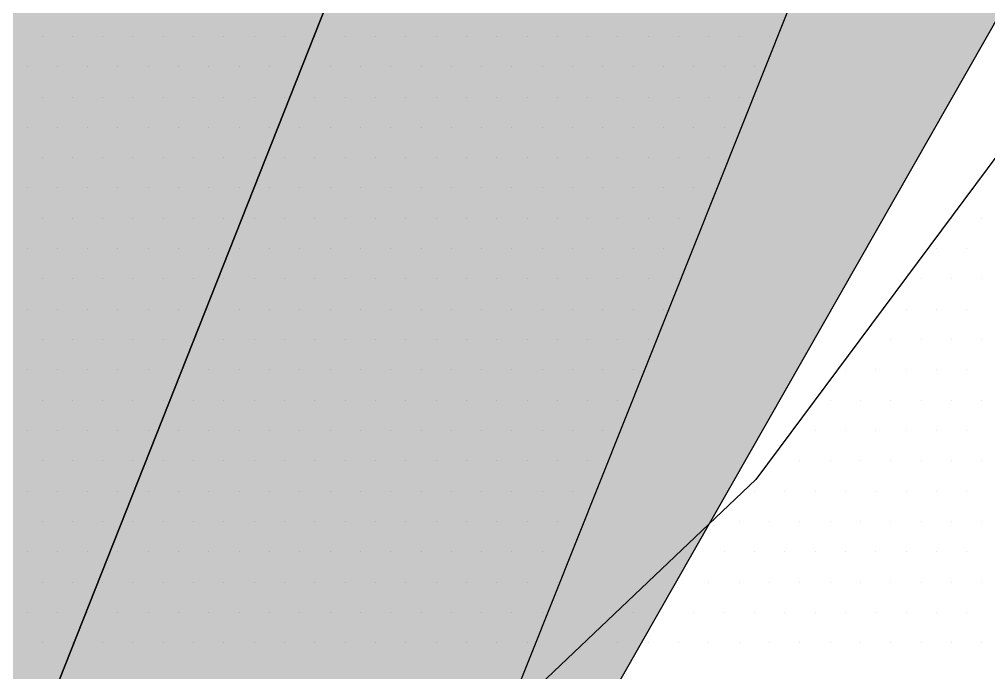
# Paper-space layout 'TOP_A1_00200_01-01-2017_MODELE' of a CAD drawing. Header units: millimetres. Extents: x -52 to 293, y -3 to 294.
# Drawn here: x -19.576 to -16.643, y 51.535 to 53.511 of the extents above; entities that cross this region are included whole.
import ezdxf

# ---------------------------------------------------------------- set-up
doc = ezdxf.new("R2010")
doc.units = ezdxf.units.MM
doc.header["$LTSCALE"] = 2
doc.linetypes.add('CACHEX2', pattern=[0.75, 0.5, -0.25])
for name, color, linetype in [('CALQUE_7', 4, 'Continuous'), ('CARTOUCHE', 7, 'Continuous'), ('rosace', 7, 'Continuous')]:
    doc.layers.add(name, color=color, linetype=linetype)

# ---------------------------------------------------------------- blocks, each defined once
blk = doc.blocks.new('A$C715108E3')
at = {"layer": 'CALQUE_7', "color": 131}
for p, q in [((-10.754, -16.5424), (-10.754, -16.5424)), ((-10.6619, -16.5424), (-10.6619, -16.5424)), ((-10.5703, -16.5424), (-10.5703, -16.5424)), ((-10.479, -16.5424), (-10.479, -16.5424)), ((-10.3868, -16.5424), (-10.3868, -16.5424)), ((-10.295, -16.5424), (-10.295, -16.5424)), ((-10.2037, -16.5424), (-10.2037, -16.5424)), ((-10.1117, -16.5424), (-10.1117, -16.5424)), ((-10.0199, -16.5424), (-10.0199, -16.5424)), ((-9.9286, -16.5424), (-9.9286, -16.5424)), ((-9.8369, -16.5424), (-9.8369, -16.5424)), ((-9.7449, -16.5424), (-9.7449, -16.5424)), ((-9.6537, -16.5424), (-9.6537, -16.5424)), ((-9.5616, -16.5424), (-9.5616, -16.5424)), ((-9.4696, -16.5424), (-9.4696, -16.5424)), ((-9.3778, -16.5424), (-9.3778, -16.5424)), ((-9.2863, -16.5424), (-9.2863, -16.5424)), ((-9.1945, -16.5424), (-9.1945, -16.5424)), ((-9.1027, -16.5424), (-9.1027, -16.5424)), ((-9.0112, -16.5424), (-9.0112, -16.5424)), ((-8.9194, -16.5424), (-8.9194, -16.5424)), ((-8.8273, -16.5424), (-8.8273, -16.5424)), ((-8.7361, -16.5424), (-8.7361, -16.5424)), ((-8.6442, -16.5424), (-8.6442, -16.5424)), ((-8.552, -16.5424), (-8.552, -16.5424)), ((-10.7995, -16.6339), (-10.7995, -16.6339)), ((-10.7084, -16.6339), (-10.7084, -16.6339)), ((-10.6166, -16.6339), (-10.6166, -16.6339)), ((-10.5248, -16.6339), (-10.5248, -16.6339)), ((-10.4327, -16.6339), (-10.4327, -16.6339)), ((-10.3415, -16.6339), (-10.3415, -16.6339)), ((-10.2496, -16.6339), (-10.2496, -16.6339)), ((-10.1578, -16.6339), (-10.1578, -16.6339)), ((-10.0662, -16.6339), (-10.0662, -16.6339)), ((-9.9741, -16.6339), (-9.9741, -16.6339)), ((-9.8823, -16.6339), (-9.8823, -16.6339)), ((-9.7912, -16.6339), (-9.7912, -16.6339)), ((-9.699, -16.6339), (-9.699, -16.6339)), ((-9.6072, -16.6339), (-9.6072, -16.6339)), ((-9.5159, -16.6339), (-9.5159, -16.6339)), ((-9.4239, -16.6339), (-9.4239, -16.6339)), ((-9.3321, -16.6339), (-9.3321, -16.6339)), ((-9.2402, -16.6339), (-9.2402, -16.6339)), ((-9.1488, -16.6339), (-9.1488, -16.6339)), ((-9.0569, -16.6339), (-9.0569, -16.6339)), ((-8.9651, -16.6339), (-8.9651, -16.6339)), ((-8.8736, -16.6339), (-8.8736, -16.6339)), ((-8.7818, -16.6339), (-8.7818, -16.6339)), ((-8.69, -16.6339), (-8.69, -16.6339)), ((-8.5985, -16.6339), (-8.5985, -16.6339)), ((-10.754, -16.7251), (-10.754, -16.7251)), ((-10.6619, -16.7251), (-10.6619, -16.7251)), ((-10.5703, -16.7251), (-10.5703, -16.7251)), ((-10.479, -16.7251), (-10.479, -16.7251)), ((-10.3868, -16.7251), (-10.3868, -16.7251)), ((-10.295, -16.7251), (-10.295, -16.7251)), ((-10.2037, -16.7251), (-10.2037, -16.7251)), ((-10.1117, -16.7251), (-10.1117, -16.7251)), ((-10.0199, -16.7251), (-10.0199, -16.7251)), ((-9.9286, -16.7251), (-9.9286, -16.7251)), ((-9.8369, -16.7251), (-9.8369, -16.7251)), ((-9.7449, -16.7251), (-9.7449, -16.7251)), ((-9.6537, -16.7251), (-9.6537, -16.7251)), ((-9.5616, -16.7251), (-9.5616, -16.7251)), ((-9.4696, -16.7251), (-9.4696, -16.7251)), ((-9.3778, -16.7251), (-9.3778, -16.7251)), ((-9.2863, -16.7251), (-9.2863, -16.7251)), ((-9.1945, -16.7251), (-9.1945, -16.7251)), ((-9.1027, -16.7251), (-9.1027, -16.7251)), ((-9.0112, -16.7251), (-9.0112, -16.7251)), ((-8.9194, -16.7251), (-8.9194, -16.7251)), ((-8.8273, -16.7251), (-8.8273, -16.7251)), ((-8.7361, -16.7251), (-8.7361, -16.7251)), ((-8.6442, -16.7251), (-8.6442, -16.7251)), ((-10.7995, -16.8175), (-10.7995, -16.8175)), ((-10.7084, -16.8175), (-10.7084, -16.8175)), ((-10.6166, -16.8175), (-10.6166, -16.8175)), ((-10.5248, -16.8175), (-10.5248, -16.8175)), ((-10.4327, -16.8175), (-10.4327, -16.8175)), ((-10.3415, -16.8175), (-10.3415, -16.8175)), ((-10.2496, -16.8175), (-10.2496, -16.8175)), ((-10.1578, -16.8175), (-10.1578, -16.8175)), ((-10.0662, -16.8175), (-10.0662, -16.8175)), ((-9.9741, -16.8175), (-9.9741, -16.8175)), ((-9.8823, -16.8175), (-9.8823, -16.8175)), ((-9.7912, -16.8175), (-9.7912, -16.8175)), ((-9.699, -16.8175), (-9.699, -16.8175)), ((-9.6072, -16.8175), (-9.6072, -16.8175)), ((-9.5159, -16.8175), (-9.5159, -16.8175)), ((-9.4239, -16.8175), (-9.4239, -16.8175)), ((-9.3321, -16.8175), (-9.3321, -16.8175)), ((-9.2402, -16.8175), (-9.2402, -16.8175)), ((-9.1488, -16.8175), (-9.1488, -16.8175)), ((-9.0569, -16.8175), (-9.0569, -16.8175)), ((-8.9651, -16.8175), (-8.9651, -16.8175)), ((-8.8736, -16.8175), (-8.8736, -16.8175)), ((-8.7818, -16.8175), (-8.7818, -16.8175)), ((-8.69, -16.8175), (-8.69, -16.8175)), ((-10.754, -16.909), (-10.754, -16.909)), ((-10.6619, -16.909), (-10.6619, -16.909)), ((-10.5703, -16.909), (-10.5703, -16.909)), ((-10.479, -16.909), (-10.479, -16.909)), ((-10.3868, -16.909), (-10.3868, -16.909)), ((-10.295, -16.909), (-10.295, -16.909)), ((-10.2037, -16.909), (-10.2037, -16.909)), ((-10.1117, -16.909), (-10.1117, -16.909)), ((-10.0199, -16.909), (-10.0199, -16.909)), ((-9.9286, -16.909), (-9.9286, -16.909)), ((-9.8369, -16.909), (-9.8369, -16.909)), ((-9.7449, -16.909), (-9.7449, -16.909)), ((-9.6537, -16.909), (-9.6537, -16.909)), ((-9.5616, -16.909), (-9.5616, -16.909)), ((-9.4696, -16.909), (-9.4696, -16.909)), ((-9.3778, -16.909), (-9.3778, -16.909)), ((-9.2863, -16.909), (-9.2863, -16.909)), ((-9.1945, -16.909), (-9.1945, -16.909)), ((-9.1027, -16.909), (-9.1027, -16.909)), ((-9.0112, -16.909), (-9.0112, -16.909)), ((-8.9194, -16.909), (-8.9194, -16.909)), ((-8.8273, -16.909), (-8.8273, -16.909)), ((-8.7361, -16.909), (-8.7361, -16.909)), ((-10.7995, -17.0003), (-10.7995, -17.0003)), ((-10.7084, -17.0003), (-10.7084, -17.0003)), ((-10.6166, -17.0003), (-10.6166, -17.0003)), ((-10.5248, -17.0003), (-10.5248, -17.0003)), ((-10.4327, -17.0003), (-10.4327, -17.0003)), ((-10.3415, -17.0003), (-10.3415, -17.0003)), ((-10.2496, -17.0003), (-10.2496, -17.0003)), ((-10.1578, -17.0003), (-10.1578, -17.0003)), ((-10.0662, -17.0003), (-10.0662, -17.0003)), ((-9.9741, -17.0003), (-9.9741, -17.0003)), ((-9.8823, -17.0003), (-9.8823, -17.0003)), ((-9.7912, -17.0003), (-9.7912, -17.0003)), ((-9.699, -17.0003), (-9.699, -17.0003)), ((-9.6072, -17.0003), (-9.6072, -17.0003)), ((-9.5159, -17.0003), (-9.5159, -17.0003)), ((-9.4239, -17.0003), (-9.4239, -17.0003)), ((-9.3321, -17.0003), (-9.3321, -17.0003)), ((-9.2402, -17.0003), (-9.2402, -17.0003)), ((-9.1488, -17.0003), (-9.1488, -17.0003)), ((-9.0569, -17.0003), (-9.0569, -17.0003)), ((-8.9651, -17.0003), (-8.9651, -17.0003)), ((-8.8736, -17.0003), (-8.8736, -17.0003)), ((-8.7818, -17.0003), (-8.7818, -17.0003)), ((-7.9373, -17.0003), (-7.9373, -17.0003)), ((-10.754, -17.0928), (-10.754, -17.0928)), ((-10.6619, -17.0928), (-10.6619, -17.0928)), ((-10.5703, -17.0928), (-10.5703, -17.0928)), ((-10.479, -17.0928), (-10.479, -17.0928)), ((-10.3868, -17.0928), (-10.3868, -17.0928)), ((-10.295, -17.0928), (-10.295, -17.0928)), ((-10.2037, -17.0928), (-10.2037, -17.0928)), ((-10.1117, -17.0928), (-10.1117, -17.0928)), ((-10.0199, -17.0928), (-10.0199, -17.0928)), ((-9.9286, -17.0928), (-9.9286, -17.0928)), ((-9.8369, -17.0928), (-9.8369, -17.0928)), ((-9.7449, -17.0928), (-9.7449, -17.0928)), ((-9.6537, -17.0928), (-9.6537, -17.0928)), ((-9.5616, -17.0928), (-9.5616, -17.0928)), ((-9.4696, -17.0928), (-9.4696, -17.0928)), ((-9.3778, -17.0928), (-9.3778, -17.0928)), ((-9.2863, -17.0928), (-9.2863, -17.0928)), ((-9.1945, -17.0928), (-9.1945, -17.0928)), ((-9.1027, -17.0928), (-9.1027, -17.0928)), ((-9.0112, -17.0928), (-9.0112, -17.0928)), ((-8.9194, -17.0928), (-8.9194, -17.0928)), ((-8.8273, -17.0928), (-8.8273, -17.0928)), ((-8.0059, -17.0928), (-8.0059, -17.0928)), ((-8.002, -17.0928), (-8.002, -17.0928)), ((-7.91, -17.0928), (-7.91, -17.0928)), ((-10.7995, -17.1843), (-10.7995, -17.1843)), ((-10.7084, -17.1843), (-10.7084, -17.1843)), ((-10.6166, -17.1843), (-10.6166, -17.1843)), ((-10.5248, -17.1843), (-10.5248, -17.1843)), ((-10.4327, -17.1843), (-10.4327, -17.1843)), ((-10.3415, -17.1843), (-10.3415, -17.1843)), ((-10.2496, -17.1843), (-10.2496, -17.1843)), ((-10.1578, -17.1843), (-10.1578, -17.1843)), ((-10.0662, -17.1843), (-10.0662, -17.1843)), ((-9.9741, -17.1843), (-9.9741, -17.1843)), ((-9.8823, -17.1843), (-9.8823, -17.1843)), ((-9.7912, -17.1843), (-9.7912, -17.1843)), ((-9.699, -17.1843), (-9.699, -17.1843)), ((-9.6072, -17.1843), (-9.6072, -17.1843)), ((-9.5159, -17.1843), (-9.5159, -17.1843)), ((-9.4239, -17.1843), (-9.4239, -17.1843)), ((-9.3321, -17.1843), (-9.3321, -17.1843)), ((-9.2402, -17.1843), (-9.2402, -17.1843)), ((-9.1488, -17.1843), (-9.1488, -17.1843)), ((-9.0569, -17.1843), (-9.0569, -17.1843)), ((-8.9651, -17.1843), (-8.9651, -17.1843)), ((-8.8736, -17.1843), (-8.8736, -17.1843)), ((-8.0743, -17.1843), (-8.0743, -17.1843)), ((-8.0475, -17.1843), (-8.0475, -17.1843)), ((-7.9563, -17.1843), (-7.9563, -17.1843)), ((-10.754, -17.2756), (-10.754, -17.2756)), ((-10.6619, -17.2756), (-10.6619, -17.2756)), ((-10.5703, -17.2756), (-10.5703, -17.2756)), ((-10.479, -17.2756), (-10.479, -17.2756)), ((-10.3868, -17.2756), (-10.3868, -17.2756)), ((-10.295, -17.2756), (-10.295, -17.2756)), ((-10.2037, -17.2756), (-10.2037, -17.2756)), ((-10.1117, -17.2756), (-10.1117, -17.2756)), ((-10.0199, -17.2756), (-10.0199, -17.2756)), ((-9.9286, -17.2756), (-9.9286, -17.2756)), ((-9.8369, -17.2756), (-9.8369, -17.2756)), ((-9.7449, -17.2756), (-9.7449, -17.2756)), ((-9.6537, -17.2756), (-9.6537, -17.2756)), ((-9.5616, -17.2756), (-9.5616, -17.2756)), ((-9.4696, -17.2756), (-9.4696, -17.2756)), ((-9.3778, -17.2756), (-9.3778, -17.2756)), ((-9.2863, -17.2756), (-9.2863, -17.2756)), ((-9.1945, -17.2756), (-9.1945, -17.2756)), ((-9.1027, -17.2756), (-9.1027, -17.2756)), ((-9.0112, -17.2756), (-9.0112, -17.2756)), ((-8.9194, -17.2756), (-8.9194, -17.2756)), ((-8.8273, -17.2756), (-8.8273, -17.2756)), ((-8.1424, -17.2756), (-8.1424, -17.2756)), ((-8.094, -17.2756), (-8.094, -17.2756)), ((-8.002, -17.2756), (-8.002, -17.2756)), ((-7.91, -17.2756), (-7.91, -17.2756)), ((-10.7995, -17.368), (-10.7995, -17.368)), ((-10.7084, -17.368), (-10.7084, -17.368)), ((-10.6166, -17.368), (-10.6166, -17.368)), ((-10.5248, -17.368), (-10.5248, -17.368)), ((-10.4327, -17.368), (-10.4327, -17.368)), ((-10.3415, -17.368), (-10.3415, -17.368)), ((-10.2496, -17.368), (-10.2496, -17.368)), ((-10.1578, -17.368), (-10.1578, -17.368)), ((-10.0662, -17.368), (-10.0662, -17.368)), ((-9.9741, -17.368), (-9.9741, -17.368)), ((-9.8823, -17.368), (-9.8823, -17.368)), ((-9.7912, -17.368), (-9.7912, -17.368)), ((-9.699, -17.368), (-9.699, -17.368)), ((-9.6072, -17.368), (-9.6072, -17.368)), ((-9.5159, -17.368), (-9.5159, -17.368)), ((-9.4239, -17.368), (-9.4239, -17.368)), ((-9.3321, -17.368), (-9.3321, -17.368)), ((-9.2402, -17.368), (-9.2402, -17.368)), ((-9.1488, -17.368), (-9.1488, -17.368)), ((-9.0569, -17.368), (-9.0569, -17.368)), ((-8.9651, -17.368), (-8.9651, -17.368)), ((-8.8736, -17.368), (-8.8736, -17.368)), ((-8.2108, -17.368), (-8.2108, -17.368)), ((-8.1394, -17.368), (-8.1394, -17.368)), ((-8.0475, -17.368), (-8.0475, -17.368)), ((-7.9563, -17.368), (-7.9563, -17.368)), ((-10.754, -17.4592), (-10.754, -17.4592)), ((-10.6619, -17.4592), (-10.6619, -17.4592)), ((-10.5703, -17.4592), (-10.5703, -17.4592)), ((-10.479, -17.4592), (-10.479, -17.4592)), ((-10.3868, -17.4592), (-10.3868, -17.4592)), ((-10.295, -17.4592), (-10.295, -17.4592)), ((-10.2037, -17.4592), (-10.2037, -17.4592)), ((-10.1117, -17.4592), (-10.1117, -17.4592)), ((-10.0199, -17.4592), (-10.0199, -17.4592)), ((-9.9286, -17.4592), (-9.9286, -17.4592)), ((-9.8369, -17.4592), (-9.8369, -17.4592)), ((-9.7449, -17.4592), (-9.7449, -17.4592)), ((-9.6537, -17.4592), (-9.6537, -17.4592)), ((-9.5616, -17.4592), (-9.5616, -17.4592)), ((-9.4696, -17.4592), (-9.4696, -17.4592)), ((-9.3778, -17.4592), (-9.3778, -17.4592)), ((-9.2863, -17.4592), (-9.2863, -17.4592)), ((-9.1945, -17.4592), (-9.1945, -17.4592)), ((-9.1027, -17.4592), (-9.1027, -17.4592)), ((-9.0112, -17.4592), (-9.0112, -17.4592)), ((-8.9194, -17.4592), (-8.9194, -17.4592)), ((-8.2788, -17.4592), (-8.2788, -17.4592)), ((-8.2771, -17.4592), (-8.2771, -17.4592)), ((-8.1851, -17.4592), (-8.1851, -17.4592)), ((-8.094, -17.4592), (-8.094, -17.4592)), ((-8.002, -17.4592), (-8.002, -17.4592)), ((-7.91, -17.4592), (-7.91, -17.4592)), ((-10.7995, -17.5507), (-10.7995, -17.5507)), ((-10.7084, -17.5507), (-10.7084, -17.5507)), ((-10.6166, -17.5507), (-10.6166, -17.5507)), ((-10.5248, -17.5507), (-10.5248, -17.5507)), ((-10.4327, -17.5507), (-10.4327, -17.5507)), ((-10.3415, -17.5507), (-10.3415, -17.5507)), ((-10.2496, -17.5507), (-10.2496, -17.5507)), ((-10.1578, -17.5507), (-10.1578, -17.5507)), ((-10.0662, -17.5507), (-10.0662, -17.5507)), ((-9.9741, -17.5507), (-9.9741, -17.5507)), ((-9.8823, -17.5507), (-9.8823, -17.5507)), ((-9.7912, -17.5507), (-9.7912, -17.5507)), ((-9.699, -17.5507), (-9.699, -17.5507)), ((-9.6072, -17.5507), (-9.6072, -17.5507)), ((-9.5159, -17.5507), (-9.5159, -17.5507)), ((-9.4239, -17.5507), (-9.4239, -17.5507)), ((-9.3321, -17.5507), (-9.3321, -17.5507)), ((-9.2402, -17.5507), (-9.2402, -17.5507)), ((-9.1488, -17.5507), (-9.1488, -17.5507)), ((-9.0569, -17.5507), (-9.0569, -17.5507)), ((-8.9651, -17.5507), (-8.9651, -17.5507)), ((-8.3472, -17.5507), (-8.3472, -17.5507)), ((-8.3228, -17.5507), (-8.3228, -17.5507)), ((-8.2316, -17.5507), (-8.2316, -17.5507)), ((-8.1394, -17.5507), (-8.1394, -17.5507)), ((-8.0475, -17.5507), (-8.0475, -17.5507)), ((-7.9563, -17.5507), (-7.9563, -17.5507)), ((-10.754, -17.6431), (-10.754, -17.6431)), ((-10.6619, -17.6431), (-10.6619, -17.6431)), ((-10.5703, -17.6431), (-10.5703, -17.6431)), ((-10.479, -17.6431), (-10.479, -17.6431)), ((-10.3868, -17.6431), (-10.3868, -17.6431)), ((-10.295, -17.6431), (-10.295, -17.6431)), ((-10.2037, -17.6431), (-10.2037, -17.6431)), ((-10.1117, -17.6431), (-10.1117, -17.6431)), ((-10.0199, -17.6431), (-10.0199, -17.6431)), ((-9.9286, -17.6431), (-9.9286, -17.6431)), ((-9.8369, -17.6431), (-9.8369, -17.6431)), ((-9.7449, -17.6431), (-9.7449, -17.6431)), ((-9.6537, -17.6431), (-9.6537, -17.6431)), ((-9.5616, -17.6431), (-9.5616, -17.6431)), ((-9.4696, -17.6431), (-9.4696, -17.6431)), ((-9.3778, -17.6431), (-9.3778, -17.6431)), ((-9.2863, -17.6431), (-9.2863, -17.6431)), ((-9.1945, -17.6431), (-9.1945, -17.6431)), ((-9.1027, -17.6431), (-9.1027, -17.6431)), ((-9.0112, -17.6431), (-9.0112, -17.6431)), ((-8.4156, -17.6431), (-8.4156, -17.6431)), ((-8.3691, -17.6431), (-8.3691, -17.6431)), ((-8.2771, -17.6431), (-8.2771, -17.6431)), ((-8.1851, -17.6431), (-8.1851, -17.6431)), ((-8.094, -17.6431), (-8.094, -17.6431)), ((-8.002, -17.6431), (-8.002, -17.6431)), ((-7.91, -17.6431), (-7.91, -17.6431)), ((-10.7995, -17.7343), (-10.7995, -17.7343)), ((-10.7084, -17.7343), (-10.7084, -17.7343)), ((-10.6166, -17.7343), (-10.6166, -17.7343)), ((-10.5248, -17.7343), (-10.5248, -17.7343)), ((-10.4327, -17.7343), (-10.4327, -17.7343)), ((-10.3415, -17.7343), (-10.3415, -17.7343)), ((-10.2496, -17.7343), (-10.2496, -17.7343)), ((-10.1578, -17.7343), (-10.1578, -17.7343)), ((-10.0662, -17.7343), (-10.0662, -17.7343)), ((-9.9741, -17.7343), (-9.9741, -17.7343)), ((-9.8823, -17.7343), (-9.8823, -17.7343)), ((-9.7912, -17.7343), (-9.7912, -17.7343)), ((-9.699, -17.7343), (-9.699, -17.7343)), ((-9.6072, -17.7343), (-9.6072, -17.7343)), ((-9.5159, -17.7343), (-9.5159, -17.7343)), ((-9.4239, -17.7343), (-9.4239, -17.7343)), ((-9.3321, -17.7343), (-9.3321, -17.7343)), ((-9.2402, -17.7343), (-9.2402, -17.7343)), ((-9.1488, -17.7343), (-9.1488, -17.7343)), ((-9.0569, -17.7343), (-9.0569, -17.7343)), ((-8.4838, -17.7343), (-8.4838, -17.7343)), ((-8.4149, -17.7343), (-8.4149, -17.7343)), ((-8.3228, -17.7343), (-8.3228, -17.7343)), ((-8.2316, -17.7343), (-8.2316, -17.7343)), ((-8.1394, -17.7343), (-8.1394, -17.7343)), ((-8.0475, -17.7343), (-8.0475, -17.7343)), ((-7.9563, -17.7343), (-7.9563, -17.7343)), ((-10.754, -17.8258), (-10.754, -17.8258)), ((-10.6619, -17.8258), (-10.6619, -17.8258)), ((-10.5703, -17.8258), (-10.5703, -17.8258)), ((-10.479, -17.8258), (-10.479, -17.8258)), ((-10.3868, -17.8258), (-10.3868, -17.8258)), ((-10.295, -17.8258), (-10.295, -17.8258)), ((-10.2037, -17.8258), (-10.2037, -17.8258)), ((-10.1117, -17.8258), (-10.1117, -17.8258)), ((-10.0199, -17.8258), (-10.0199, -17.8258)), ((-9.9286, -17.8258), (-9.9286, -17.8258)), ((-9.8369, -17.8258), (-9.8369, -17.8258)), ((-9.7449, -17.8258), (-9.7449, -17.8258)), ((-9.6537, -17.8258), (-9.6537, -17.8258)), ((-9.5616, -17.8258), (-9.5616, -17.8258)), ((-9.4696, -17.8258), (-9.4696, -17.8258)), ((-9.3778, -17.8258), (-9.3778, -17.8258)), ((-9.2863, -17.8258), (-9.2863, -17.8258)), ((-9.1945, -17.8258), (-9.1945, -17.8258)), ((-9.1027, -17.8258), (-9.1027, -17.8258)), ((-8.552, -17.8258), (-8.552, -17.8258)), ((-8.461, -17.8258), (-8.461, -17.8258)), ((-8.3691, -17.8258), (-8.3691, -17.8258)), ((-8.2771, -17.8258), (-8.2771, -17.8258)), ((-8.1851, -17.8258), (-8.1851, -17.8258)), ((-8.094, -17.8258), (-8.094, -17.8258)), ((-8.002, -17.8258), (-8.002, -17.8258)), ((-7.91, -17.8258), (-7.91, -17.8258)), ((-10.7995, -17.9182), (-10.7995, -17.9182)), ((-10.7084, -17.9182), (-10.7084, -17.9182)), ((-10.6166, -17.9182), (-10.6166, -17.9182)), ((-10.5248, -17.9182), (-10.5248, -17.9182)), ((-10.4327, -17.9182), (-10.4327, -17.9182)), ((-10.3415, -17.9182), (-10.3415, -17.9182)), ((-10.2496, -17.9182), (-10.2496, -17.9182)), ((-10.1578, -17.9182), (-10.1578, -17.9182)), ((-10.0662, -17.9182), (-10.0662, -17.9182)), ((-9.9741, -17.9182), (-9.9741, -17.9182)), ((-9.8823, -17.9182), (-9.8823, -17.9182)), ((-9.7912, -17.9182), (-9.7912, -17.9182)), ((-9.699, -17.9182), (-9.699, -17.9182)), ((-9.6072, -17.9182), (-9.6072, -17.9182)), ((-9.5159, -17.9182), (-9.5159, -17.9182)), ((-9.4239, -17.9182), (-9.4239, -17.9182)), ((-9.3321, -17.9182), (-9.3321, -17.9182)), ((-9.2402, -17.9182), (-9.2402, -17.9182)), ((-9.1488, -17.9182), (-9.1488, -17.9182)), ((-8.6315, -17.9182), (-8.6315, -17.9182)), ((-8.5985, -17.9182), (-8.5985, -17.9182)), ((-8.5067, -17.9182), (-8.5067, -17.9182)), ((-8.4149, -17.9182), (-8.4149, -17.9182)), ((-8.3228, -17.9182), (-8.3228, -17.9182)), ((-8.2316, -17.9182), (-8.2316, -17.9182)), ((-8.1394, -17.9182), (-8.1394, -17.9182)), ((-8.0475, -17.9182), (-8.0475, -17.9182)), ((-7.9563, -17.9182), (-7.9563, -17.9182)), ((-10.754, -18.0097), (-10.754, -18.0097)), ((-10.6619, -18.0097), (-10.6619, -18.0097)), ((-10.5703, -18.0097), (-10.5703, -18.0097)), ((-10.479, -18.0097), (-10.479, -18.0097)), ((-10.3868, -18.0097), (-10.3868, -18.0097)), ((-10.295, -18.0097), (-10.295, -18.0097)), ((-10.2037, -18.0097), (-10.2037, -18.0097)), ((-10.1117, -18.0097), (-10.1117, -18.0097)), ((-10.0199, -18.0097), (-10.0199, -18.0097)), ((-9.9286, -18.0097), (-9.9286, -18.0097)), ((-9.8369, -18.0097), (-9.8369, -18.0097)), ((-9.7449, -18.0097), (-9.7449, -18.0097)), ((-9.6537, -18.0097), (-9.6537, -18.0097)), ((-9.5616, -18.0097), (-9.5616, -18.0097)), ((-9.4696, -18.0097), (-9.4696, -18.0097)), ((-9.3778, -18.0097), (-9.3778, -18.0097)), ((-9.2863, -18.0097), (-9.2863, -18.0097)), ((-9.1945, -18.0097), (-9.1945, -18.0097)), ((-8.7278, -18.0097), (-8.7278, -18.0097)), ((-8.6442, -18.0097), (-8.6442, -18.0097)), ((-8.552, -18.0097), (-8.552, -18.0097)), ((-8.461, -18.0097), (-8.461, -18.0097)), ((-8.3691, -18.0097), (-8.3691, -18.0097)), ((-8.2771, -18.0097), (-8.2771, -18.0097)), ((-8.1851, -18.0097), (-8.1851, -18.0097)), ((-8.094, -18.0097), (-8.094, -18.0097)), ((-8.002, -18.0097), (-8.002, -18.0097)), ((-7.91, -18.0097), (-7.91, -18.0097)), ((-10.7995, -18.1009), (-10.7995, -18.1009)), ((-10.7084, -18.1009), (-10.7084, -18.1009)), ((-10.6166, -18.1009), (-10.6166, -18.1009)), ((-10.5248, -18.1009), (-10.5248, -18.1009)), ((-10.4327, -18.1009), (-10.4327, -18.1009)), ((-10.3415, -18.1009), (-10.3415, -18.1009)), ((-10.2496, -18.1009), (-10.2496, -18.1009)), ((-10.1578, -18.1009), (-10.1578, -18.1009)), ((-10.0662, -18.1009), (-10.0662, -18.1009)), ((-9.9741, -18.1009), (-9.9741, -18.1009)), ((-9.8823, -18.1009), (-9.8823, -18.1009)), ((-9.7912, -18.1009), (-9.7912, -18.1009)), ((-9.699, -18.1009), (-9.699, -18.1009)), ((-9.6072, -18.1009), (-9.6072, -18.1009)), ((-9.5159, -18.1009), (-9.5159, -18.1009)), ((-9.4239, -18.1009), (-9.4239, -18.1009)), ((-9.3321, -18.1009), (-9.3321, -18.1009)), ((-9.2402, -18.1009), (-9.2402, -18.1009)), ((-8.8245, -18.1009), (-8.8245, -18.1009)), ((-8.7818, -18.1009), (-8.7818, -18.1009)), ((-8.69, -18.1009), (-8.69, -18.1009)), ((-8.5985, -18.1009), (-8.5985, -18.1009)), ((-8.5067, -18.1009), (-8.5067, -18.1009)), ((-8.4149, -18.1009), (-8.4149, -18.1009)), ((-8.3228, -18.1009), (-8.3228, -18.1009)), ((-8.2316, -18.1009), (-8.2316, -18.1009)), ((-8.1394, -18.1009), (-8.1394, -18.1009)), ((-8.0475, -18.1009), (-8.0475, -18.1009)), ((-7.9563, -18.1009), (-7.9563, -18.1009)), ((-10.754, -18.1933), (-10.754, -18.1933)), ((-10.6619, -18.1933), (-10.6619, -18.1933)), ((-10.5703, -18.1933), (-10.5703, -18.1933)), ((-10.479, -18.1933), (-10.479, -18.1933)), ((-10.3868, -18.1933), (-10.3868, -18.1933)), ((-10.295, -18.1933), (-10.295, -18.1933)), ((-10.2037, -18.1933), (-10.2037, -18.1933)), ((-10.1117, -18.1933), (-10.1117, -18.1933)), ((-10.0199, -18.1933), (-10.0199, -18.1933)), ((-9.9286, -18.1933), (-9.9286, -18.1933)), ((-9.8369, -18.1933), (-9.8369, -18.1933)), ((-9.7449, -18.1933), (-9.7449, -18.1933)), ((-9.6537, -18.1933), (-9.6537, -18.1933)), ((-9.5616, -18.1933), (-9.5616, -18.1933)), ((-9.4696, -18.1933), (-9.4696, -18.1933)), ((-9.3778, -18.1933), (-9.3778, -18.1933)), ((-9.2863, -18.1933), (-9.2863, -18.1933)), ((-9.1945, -18.1933), (-9.1945, -18.1933)), ((-8.9216, -18.1933), (-8.9216, -18.1933)), ((-8.9194, -18.1933), (-8.9194, -18.1933)), ((-8.8273, -18.1933), (-8.8273, -18.1933)), ((-8.7361, -18.1933), (-8.7361, -18.1933)), ((-8.6442, -18.1933), (-8.6442, -18.1933)), ((-8.552, -18.1933), (-8.552, -18.1933)), ((-8.461, -18.1933), (-8.461, -18.1933)), ((-8.3691, -18.1933), (-8.3691, -18.1933)), ((-8.2771, -18.1933), (-8.2771, -18.1933)), ((-8.1851, -18.1933), (-8.1851, -18.1933)), ((-8.094, -18.1933), (-8.094, -18.1933)), ((-8.002, -18.1933), (-8.002, -18.1933)), ((-7.91, -18.1933), (-7.91, -18.1933)), ((-10.7995, -18.2848), (-10.7995, -18.2848)), ((-10.7084, -18.2848), (-10.7084, -18.2848)), ((-10.6166, -18.2848), (-10.6166, -18.2848)), ((-10.5248, -18.2848), (-10.5248, -18.2848)), ((-10.4327, -18.2848), (-10.4327, -18.2848)), ((-10.3415, -18.2848), (-10.3415, -18.2848)), ((-10.2496, -18.2848), (-10.2496, -18.2848)), ((-10.1578, -18.2848), (-10.1578, -18.2848)), ((-10.0662, -18.2848), (-10.0662, -18.2848)), ((-9.9741, -18.2848), (-9.9741, -18.2848)), ((-9.8823, -18.2848), (-9.8823, -18.2848)), ((-9.7912, -18.2848), (-9.7912, -18.2848)), ((-9.699, -18.2848), (-9.699, -18.2848)), ((-9.6072, -18.2848), (-9.6072, -18.2848)), ((-9.5159, -18.2848), (-9.5159, -18.2848)), ((-9.4239, -18.2848), (-9.4239, -18.2848)), ((-9.3321, -18.2848), (-9.3321, -18.2848)), ((-9.2402, -18.2848), (-9.2402, -18.2848)), ((-9.0178, -18.2848), (-9.0178, -18.2848)), ((-8.9651, -18.2848), (-8.9651, -18.2848)), ((-8.8736, -18.2848), (-8.8736, -18.2848)), ((-8.7818, -18.2848), (-8.7818, -18.2848)), ((-8.69, -18.2848), (-8.69, -18.2848)), ((-8.5985, -18.2848), (-8.5985, -18.2848)), ((-8.5067, -18.2848), (-8.5067, -18.2848)), ((-8.4149, -18.2848), (-8.4149, -18.2848)), ((-8.3228, -18.2848), (-8.3228, -18.2848)), ((-8.2316, -18.2848), (-8.2316, -18.2848)), ((-8.1394, -18.2848), (-8.1394, -18.2848)), ((-8.0475, -18.2848), (-8.0475, -18.2848)), ((-7.9563, -18.2848), (-7.9563, -18.2848)), ((-10.754, -18.3761), (-10.754, -18.3761)), ((-10.6619, -18.3761), (-10.6619, -18.3761)), ((-10.5703, -18.3761), (-10.5703, -18.3761)), ((-10.479, -18.3761), (-10.479, -18.3761)), ((-10.3868, -18.3761), (-10.3868, -18.3761)), ((-10.295, -18.3761), (-10.295, -18.3761)), ((-10.2037, -18.3761), (-10.2037, -18.3761)), ((-10.1117, -18.3761), (-10.1117, -18.3761)), ((-10.0199, -18.3761), (-10.0199, -18.3761)), ((-9.9286, -18.3761), (-9.9286, -18.3761)), ((-9.8369, -18.3761), (-9.8369, -18.3761)), ((-9.7449, -18.3761), (-9.7449, -18.3761)), ((-9.6537, -18.3761), (-9.6537, -18.3761)), ((-9.5616, -18.3761), (-9.5616, -18.3761)), ((-9.4696, -18.3761), (-9.4696, -18.3761)), ((-9.3778, -18.3761), (-9.3778, -18.3761)), ((-9.2863, -18.3761), (-9.2863, -18.3761)), ((-9.1147, -18.3761), (-9.1147, -18.3761)), ((-9.1027, -18.3761), (-9.1027, -18.3761)), ((-9.0112, -18.3761), (-9.0112, -18.3761)), ((-8.9194, -18.3761), (-8.9194, -18.3761)), ((-8.8273, -18.3761), (-8.8273, -18.3761)), ((-8.7361, -18.3761), (-8.7361, -18.3761)), ((-8.6442, -18.3761), (-8.6442, -18.3761)), ((-8.552, -18.3761), (-8.552, -18.3761)), ((-8.461, -18.3761), (-8.461, -18.3761)), ((-8.3691, -18.3761), (-8.3691, -18.3761)), ((-8.2771, -18.3761), (-8.2771, -18.3761)), ((-8.1851, -18.3761), (-8.1851, -18.3761)), ((-8.094, -18.3761), (-8.094, -18.3761)), ((-8.002, -18.3761), (-8.002, -18.3761)), ((-7.91, -18.3761), (-7.91, -18.3761))]:
    blk.add_line(p, q, dxfattribs=at)
blk.add_lwpolyline([(-7.6382, -19.3811), (-6.116, -17.2939), (-6.9465, -15.6702), (-8.594, -17.8822), (-9.3485, -18.5991), (-7.8631, -14.874), (-6.7146, -14.4511), (-5.0186, -17.1537), (-4.9784, -19.1278)], dxfattribs=at)
blk = doc.blocks.new('A$C581E6685')
at = {"layer": 'rosace'}
for color, points in [(40, [(-39.8519, 24.2064), (-46.2303, 8.0935), (-42.1559, 23.0023)]), (32, [(-39.8519, 24.2064), (-38.5844, 21.5046), (-46.2303, 8.0935)])]:
    blk.add_hatch(color=color, dxfattribs=at).paths.add_polyline_path(points)
at = {"layer": 'rosace', "color": 40}
blk.add_lwpolyline([(-39.8519, 24.2064), (-46.2303, 8.0935), (-42.1559, 23.0023)], close=True, dxfattribs=at)
at = {"layer": 'rosace', "color": 32}
blk.add_lwpolyline([(-39.8519, 24.2064), (-38.584, 21.5046), (-46.2303, 8.0935)], close=True, dxfattribs=at)
at = {"layer": 'rosace', "color": 32, "linetype": 'CACHEX2', "ltscale": 1.5}
blk.add_ellipse((-38.0538, 23.8138), major_axis=(-19.0311, -3.534), ratio=0.590567, dxfattribs=at)
at = {"layer": 'rosace', "color": 32}
blk.add_ellipse((-37.6144, 23.8499), major_axis=(-13.5768, -4.2839), ratio=0.791971, dxfattribs=at)
at = {"layer": 'CARTOUCHE'}
blk.add_blockref('A$C715108E3', (-31.6739, 36.3189), dxfattribs=at)

psp = doc.layouts.new('TOP_A1_00200_01-01-2017_MODELE')

# ---------------------------------------------------------------- block references
at = {"layer": 'CARTOUCHE'}
psp.add_blockref('A$C581E6685', (22.9208, 33.6824), dxfattribs=at)

doc.saveas('drawing.dxf')
